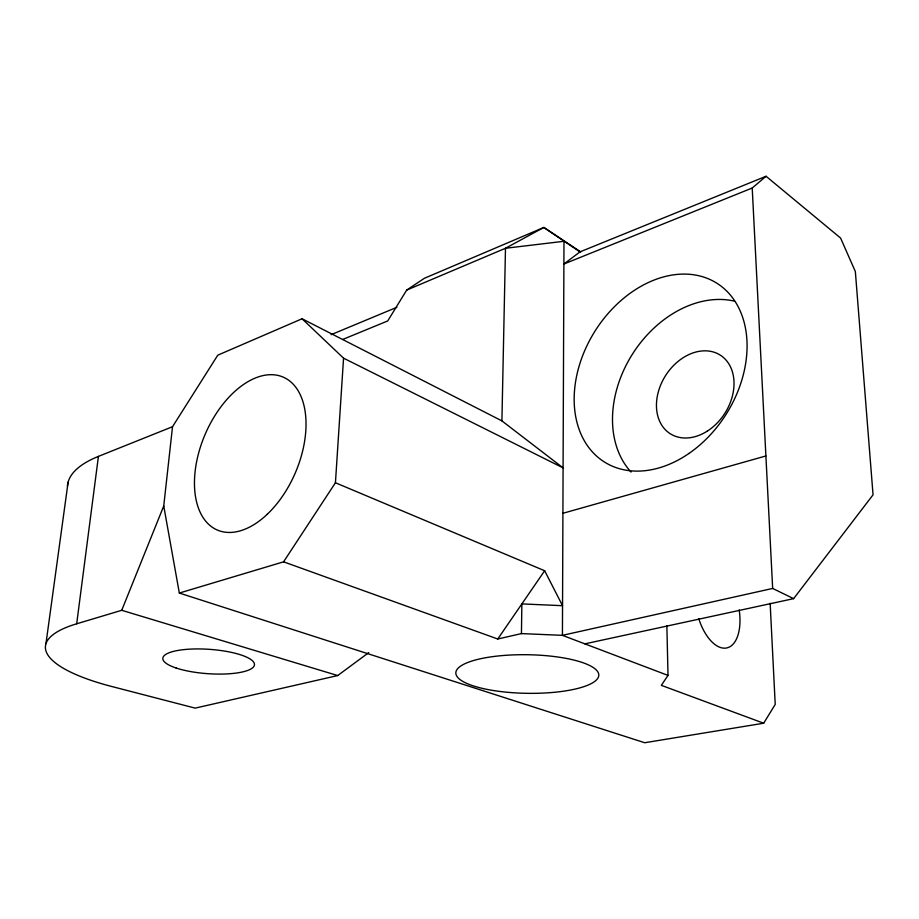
<?xml version="1.0" encoding="UTF-8"?>
<svg xmlns="http://www.w3.org/2000/svg" width="919" height="919" viewBox="0 0 919 919"><rect width="100%" height="100%" fill="white"/><g stroke="black" fill="none" stroke-linecap="round" stroke-linejoin="round"><path stroke-width="1.38" d="M163.743 505.967L179.331 593.054L283.569 561.831L497.753 639.004L521.441 633.593L521.866 603.909L562.543 605.69L544.657 570.745L335.435 482.762L343.557 358.169L302.064 318.767L217.792 355.171L172.519 426.715L163.743 505.967L121.733 610.296L76.679 623.794A161.445 43.032 4 0 0 111.739 686.493L195.161 708.124L337.698 675.557L368.76 652.593M343.557 358.169L563.083 467.874L501.912 420.891L505.484 248.268L543.83 227.452L580.785 251.944M76.679 623.794L98.425 456.398L172.519 426.715M45.95 643.725L68.121 482.073M584.863 643.851L793.625 598.648L873.05 494.824L855.348 271.553L840.598 238.067L766.067 176.264L579.969 251.886L543.83 227.452L424.383 278.285L406.692 290.094L387.715 320.949L342.73 339.444M179.331 593.054L644.724 742.736L763.678 723.219L775.222 704.436L770.145 603.232M283.569 561.831L335.435 482.762M666.861 625.655L668.01 675.408L661.324 685.344L763.678 723.219M497.753 639.004L544.657 570.745M579.969 251.886L563.887 264.017L752.213 188.016L766.067 176.264M406.692 290.094L505.484 248.268L563.979 241.283L562.428 635.339L668.01 675.408M331.104 334.677L396.87 307.291M562.91 513.284L765.895 455.962M793.625 598.648L772.661 588.447L562.428 635.339L521.441 633.593M121.733 610.296L337.698 675.557M302.064 318.767L501.912 420.891M752.213 188.016L772.661 588.447M67.455 486.048A154.817 55.232 5 0 1 98.425 456.398M631.066 472.067A102.572 77.414 -57.5 0 1 630.974 356.515A102.572 77.414 -57.5 0 1 734.488 301.156M739.198 609.952A41.068 20.953 76.6 0 1 726.803 647.929A41.068 20.953 76.6 0 1 698.75 618.682M176.115 668.01A45.939 12.2 4 0 0 252.897 667.562A45.939 12.2 4 0 0 197.022 648.929A45.939 12.2 4 0 0 176.115 668.01M483.36 688.607A71.475 19.299 0.9 0 0 598.108 677.717A71.475 19.299 0.9 0 0 500.522 655.741A71.475 19.299 0.9 0 0 483.36 688.607M267.199 514.318A83.25 49.029 -66.7 0 0 287.808 379.627A83.25 49.029 -66.7 0 0 195.736 466.783A83.25 49.029 -66.7 0 0 267.199 514.318M688.917 453.481A105.616 77.644 -57.9 0 0 717.222 283.443A105.616 77.644 -57.9 0 0 575.719 380.88A105.616 77.644 -57.9 0 0 688.917 453.481M707.343 431.091A46.582 35.129 -57.5 0 0 721.093 355.676A46.582 35.129 -57.5 0 0 657.269 396.48A46.582 35.129 -57.5 0 0 707.343 431.091"/></g></svg>
